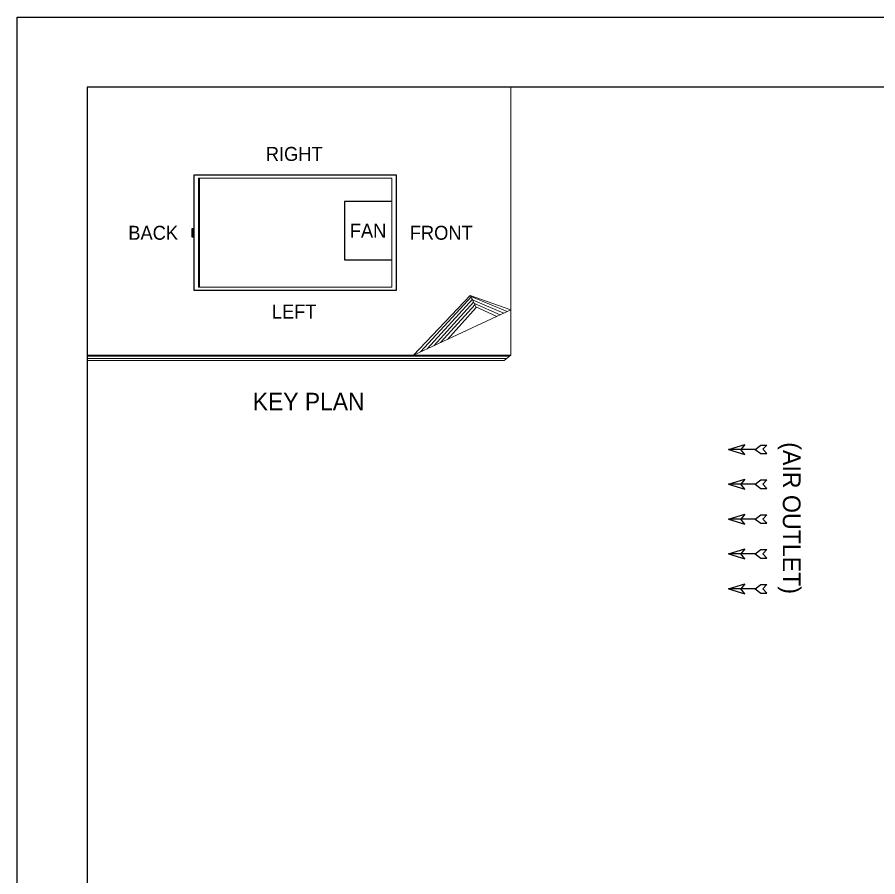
# Model space of a CAD drawing. Header units: millimetres. Extents: x -648583 to 40219, y -129719 to 29148.
# Drawn here: x 9253 to 18330, y 20081 to 29148 of the extents above; entities that cross this region are included whole.
import ezdxf
from ezdxf.enums import TextEntityAlignment as Align

# ---------------------------------------------------------------- set-up
doc = ezdxf.new("R2010")
doc.units = ezdxf.units.MM
for name, color, linetype in [('냉각탑', 4, 'Continuous'), ('냉각탑_box', 1, 'Continuous'), ('냉각탑_dim', 1, 'Continuous'), ('냉각탑_form', 1, 'Continuous'), ('냉각탑_text', 3, 'Continuous')]:
    doc.layers.add(name, color=color, linetype=linetype)
doc.styles.add('돋움', font='Dotum.ttf')

# ---------------------------------------------------------------- blocks, each defined once
blk = doc.blocks.new('화살표 IN OUT')
at = {"layer": '냉각탑_dim'}
for p, q in [((-322.7, 43), (-383.9, 43)), ((-343.1, 0.5), (-383.9, 43)), ((-383.9, -43), (-343.1, 0.5)), ((-266.4, 0), (-322.7, 43)), ((-266.4, 0), (-322.7, -43)), ((-266.4, 0), (0, 0)), ((-163.5, 50), (-121.5, 0)), ((0, 0), (-163.5, 50)), ((-163.5, -50), (-121.5, 0)), ((0, 0), (-163.5, -50)), ((-322.7, -43), (-383.9, -43))]:
    blk.add_line(p, q, dxfattribs=at)

msp = doc.modelspace()

# ---------------------------------------------------------------- linework, layer by layer
at = {"layer": 'Defpoints'}
msp.add_lwpolyline([(9253.1, 29148.2), (40218.8, 29148.2), (40218.8, 7251), (9253.1, 7251)], close=True, dxfattribs=at)
at = {"layer": '냉각탑', "lineweight": 20, "ltscale": 30}
for p, q in [((11166.2, 26299.2), (11166.2, 27449.5)), ((11166.2, 27449.5), (13203.6, 27449.5)), ((11175.9, 26299.2), (11175.9, 27449.5)), ((13203.6, 26299.2), (13203.6, 27449.5)), ((11166.2, 26299.2), (13203.6, 26299.2))]:
    msp.add_line(p, q, dxfattribs=at)
at = {"layer": '냉각탑', "ltscale": 30}
msp.add_lwpolyline([(11117.7, 27481), (11117.7, 26267.6), (13253.3, 26267.6), (13253.3, 27481)], close=True, dxfattribs=at)
for points in [[(13203.6, 27205.6), (12704.5, 27205.6), (12704.1, 26588), (13203.6, 26588)], [(11108.5, 26917.3), (11096.2, 26917.3), (11096.2, 26831.4), (11108.5, 26831.4)], [(11102.4, 26917.3), (11102.4, 26831.4)], [(11108.5, 26831.4), (11108.5, 26917.3)]]:
    msp.add_lwpolyline(points, dxfattribs=at)
at = {"layer": '냉각탑_box', "lineweight": 20}
for p, q in [((14460.2, 25583.4), (14460.2, 28410.9)), ((13434.3, 25583.4), (14029.7, 26212.7)), ((13505.4, 25616.7), (14047.1, 26205.5)), ((13576.6, 25649.9), (14058.9, 26176)), ((13647.8, 25683.2), (14070.7, 26146.6)), ((14029.7, 26212.7), (14460.2, 26062.7)), ((14029.7, 26212.7), (14094.4, 26087.6)), ((14049.5, 26199.5), (14422.7, 26045.2)), ((14063.7, 26164), (14385.3, 26027.7)), ((13434.3, 25583.4), (14460.2, 26062.7)), ((13718.9, 25716.4), (14082.5, 26117.1)), ((13790.1, 25749.7), (14094.4, 26087.6)), ((14078, 26128.5), (14347.8, 26010.3)), ((14092.2, 26093), (14310.4, 25992.8)), ((9990.3, 25583.4), (14460.2, 25583.4)), ((9990.3, 25571.1), (14445.3, 25571.1)), ((9990.3, 25548.5), (14417.9, 25548.5)), ((9990.3, 25525.9), (14390.6, 25525.9)), ((14460.2, 25583.4), (14390.6, 25525.9))]:
    msp.add_line(p, q, dxfattribs=at)
at = {"layer": '냉각탑_form'}
msp.add_lwpolyline([(9990.3, 28410.9), (9990.3, 7988.2), (39481.5, 7988.2), (39481.5, 28410.9)], close=True, dxfattribs=at)

# ---------------------------------------------------------------- block references
at = {"layer": '냉각탑_dim', "lineweight": 20, "xscale": -1.04999997375291, "yscale": 1.04999997374806, "zscale": 1.04999997375}
for p in [(16756.6, 24589.4), (16756.6, 24221.9), (16756.6, 23854.4), (16756.6, 23486.9), (16756.6, 23119.4)]:
    msp.add_blockref('화살표 IN OUT', p, dxfattribs=at)

# ---------------------------------------------------------------- texts
at = {"layer": '냉각탑_text', "lineweight": 20, "style": '돋움'}
for s, height, p in [('RIGHT', 147.42, (12174.9, 27706)), ('FAN', 147.42, (12953.8, 26896.8)), ('BACK', 147.42, (10687.4, 26874.3)), ('FRONT', 147.42, (13725.7, 26874.3)), ('LEFT', 147.42, (12174.9, 26043.5)), ('KEY PLAN', 184.27, (12327, 25094))]:
    msp.add_text(s, height=height, dxfattribs=at).set_placement(p, align=Align.MIDDLE_CENTER)
msp.add_text('(AIR OUTLET)', height=186.667, rotation=270, dxfattribs=at).set_placement((17422.5, 23864.4), align=Align.MIDDLE_CENTER)

doc.saveas('drawing.dxf')
